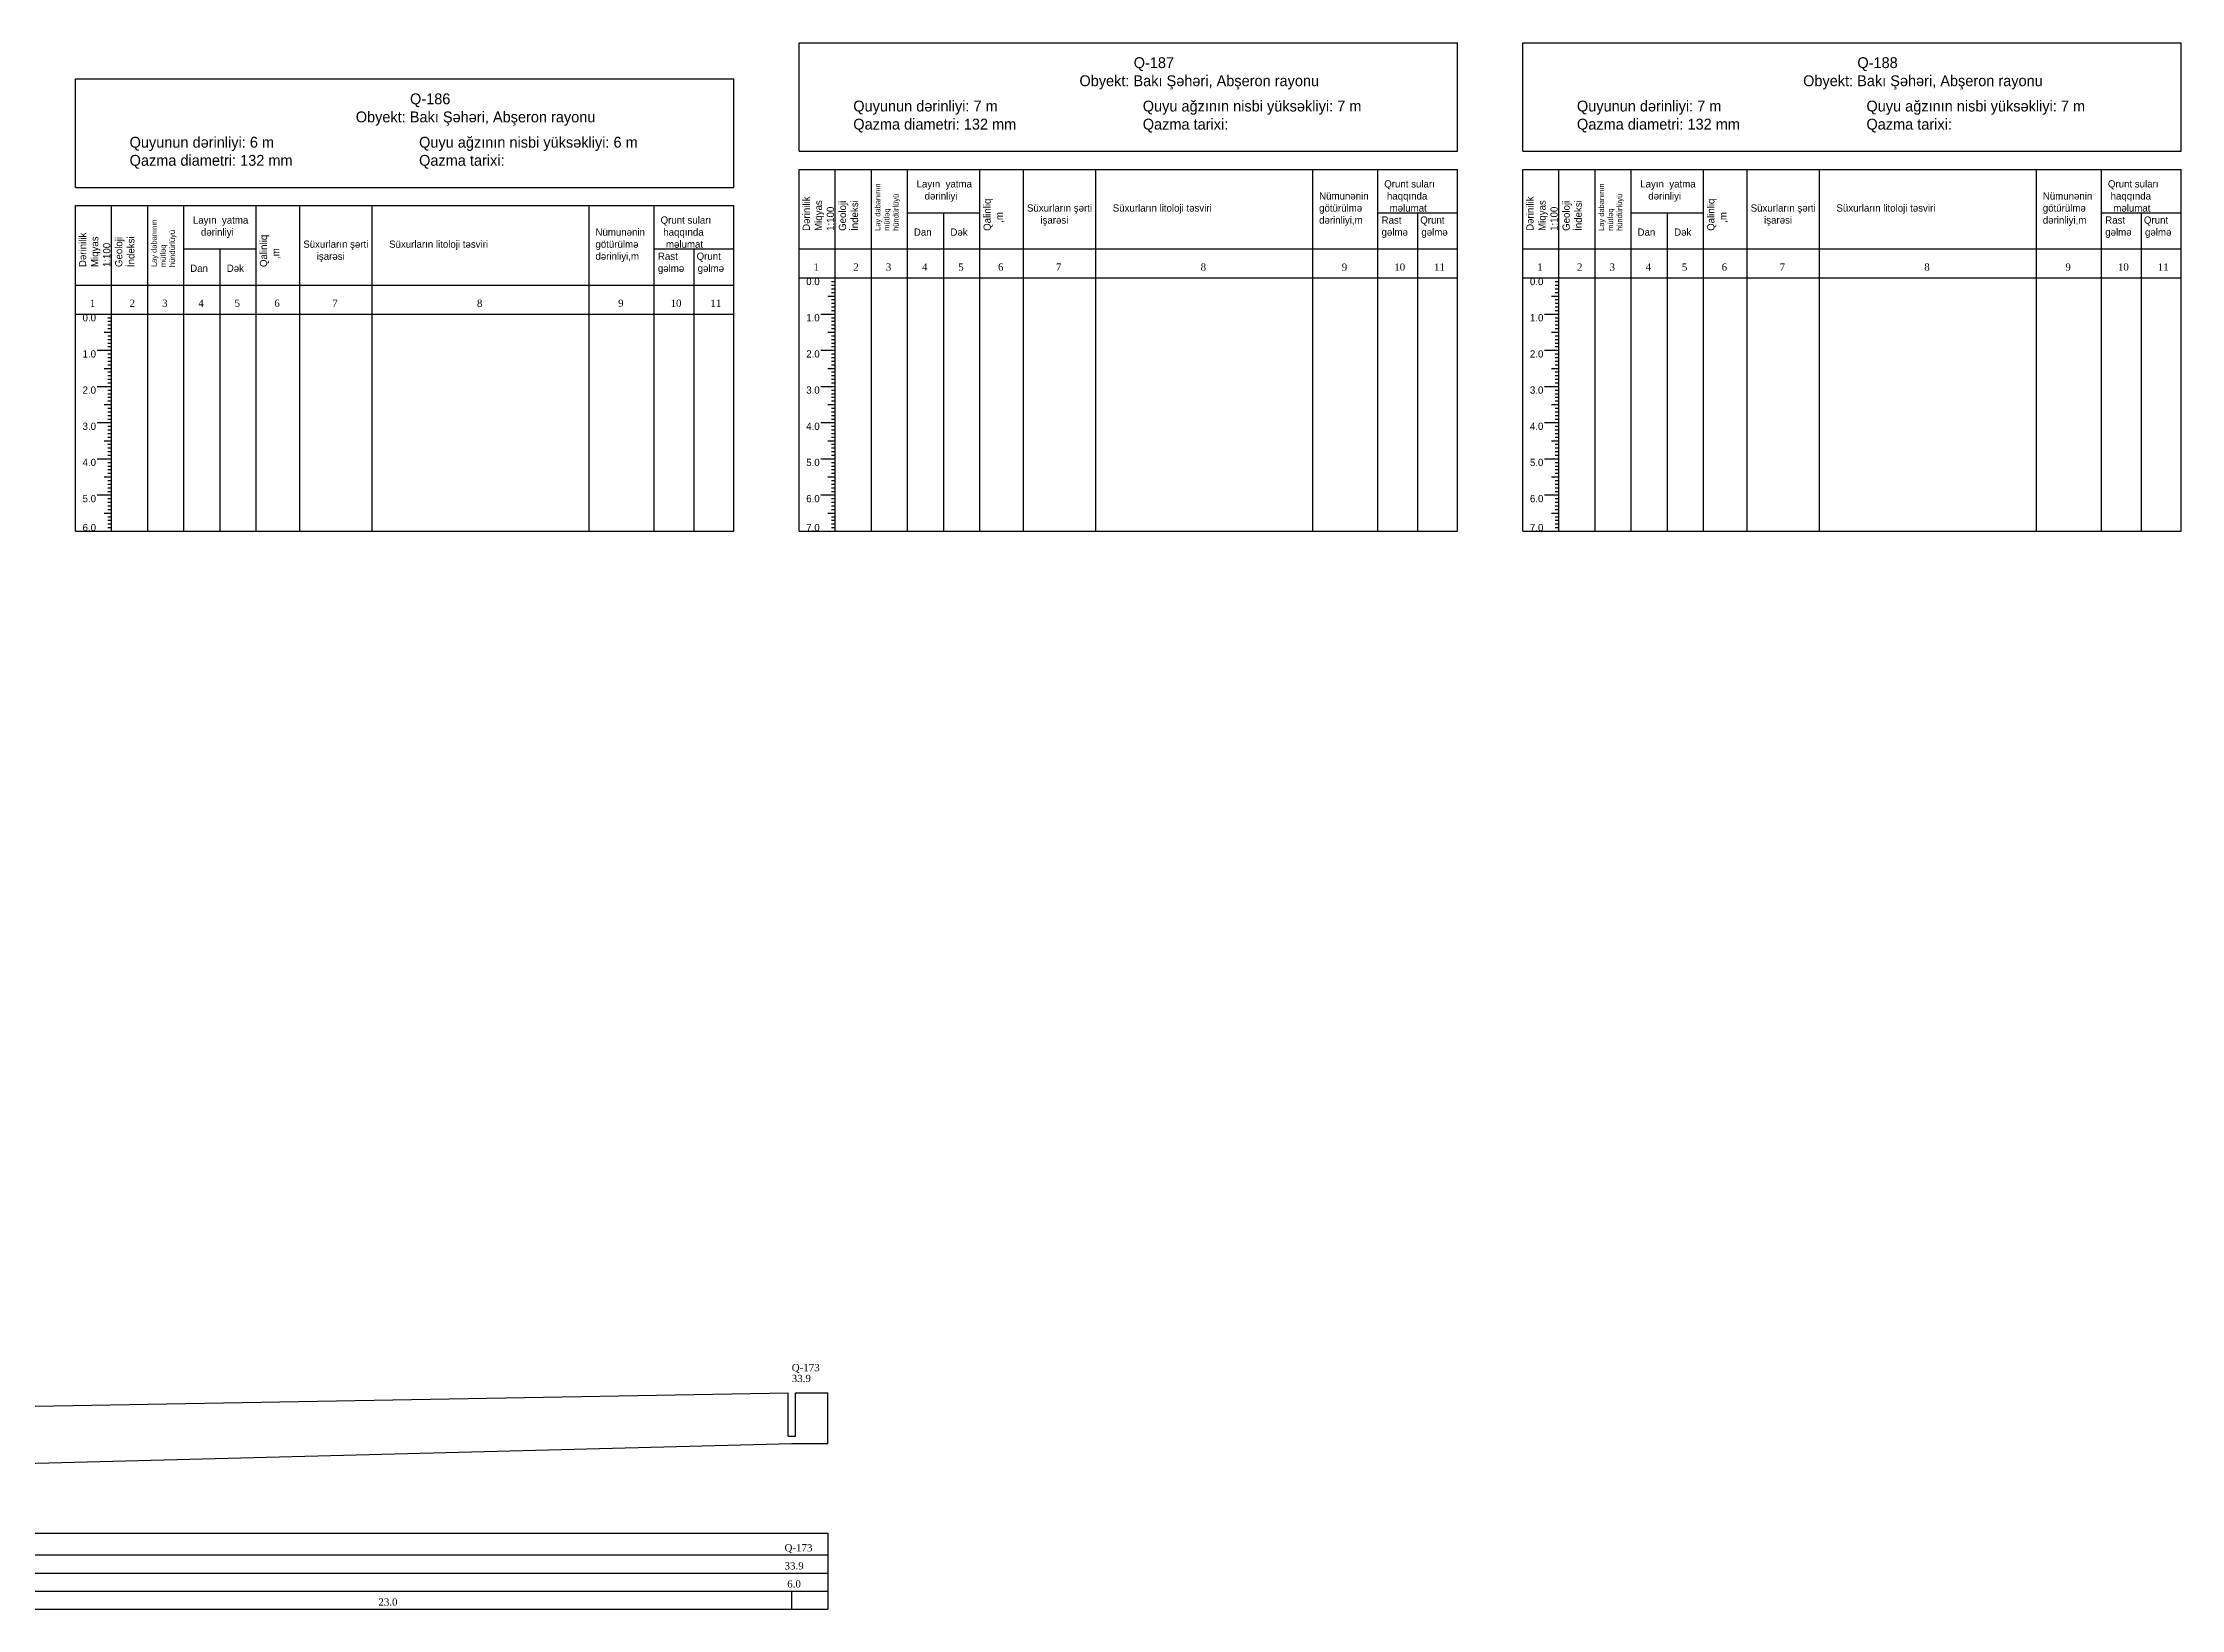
# Model space of a CAD drawing. Header units: metres. Extents: x -12 to 2972, y -38 to 395.
# Drawn here: x 2381 to 2972, y -38 to 395 of the extents above; entities that cross this region are included whole.
import ezdxf

# ---------------------------------------------------------------- set-up
doc = ezdxf.new("R2010")
doc.units = ezdxf.units.M
doc.styles.add('TimesNewRoman', font='TimesNewRoman')

msp = doc.modelspace()

# ---------------------------------------------------------------- linework, layer by layer
at = {"color": 7}
for p, q in [((2590, 395), (2772, 395)), ((2590, 365), (2590, 395)), ((2772, 365), (2772, 395)), ((2790, 395), (2972, 395)), ((2790, 365), (2790, 395)), ((2972, 365), (2972, 395)), ((2390, 385), (2572, 385)), ((2390, 355), (2390, 385)), ((2572, 355), (2572, 385)), ((2590, 365), (2772, 365)), ((2790, 365), (2972, 365)), ((2390, 355), (2572, 355)), ((2590, 360), (2772, 360)), ((2590, 260), (2590, 360)), ((2600, 330), (2600, 360)), ((2610, 260), (2610, 360)), ((2620, 260), (2620, 360)), ((2640, 260), (2640, 360)), ((2652, 260), (2652, 360)), ((2672, 260), (2672, 360)), ((2732, 260), (2732, 360)), ((2750, 260), (2750, 360)), ((2772, 260), (2772, 360)), ((2772, 260), (2772, 360)), ((2790, 360), (2972, 360)), ((2790, 260), (2790, 360)), ((2800, 330), (2800, 360)), ((2810, 260), (2810, 360)), ((2820, 260), (2820, 360)), ((2840, 260), (2840, 360)), ((2852, 260), (2852, 360)), ((2872, 260), (2872, 360)), ((2932, 260), (2932, 360)), ((2950, 260), (2950, 360)), ((2972, 260), (2972, 360)), ((2972, 260), (2972, 360)), ((2390, 350), (2572, 350)), ((2390, 260), (2390, 350)), ((2400, 320), (2400, 350)), ((2410, 260), (2410, 350)), ((2420, 260), (2420, 350)), ((2440, 260), (2440, 350)), ((2452, 260), (2452, 350)), ((2472, 260), (2472, 350)), ((2532, 260), (2532, 350)), ((2550, 260), (2550, 350)), ((2572, 260), (2572, 350)), ((2572, 260), (2572, 350)), ((2620, 348), (2640, 348)), ((2630, 260), (2630, 348)), ((2750, 348), (2772, 348)), ((2761, 260), (2761, 348)), ((2820, 348), (2840, 348)), ((2830, 260), (2830, 348)), ((2950, 348), (2972, 348)), ((2961, 260), (2961, 348)), ((2420, 338), (2440, 338)), ((2430, 260), (2430, 338)), ((2550, 338), (2572, 338)), ((2561, 260), (2561, 338)), ((2590, 338), (2772, 338)), ((2790, 338), (2972, 338)), ((2390, 328), (2572, 328)), ((2590, 330), (2772, 330)), ((2790, 330), (2972, 330)), ((2390, 320), (2572, 320)), ((2390, 260), (2572, 260)), ((2590, 260), (2772, 260)), ((2790, 260), (2972, 260)), ((2359, 17.8), (2587, 21.8)), ((2358, 1.8), (2588, 7.8))]:
    msp.add_line(p, q, dxfattribs=at)
for p, q in [((2596, 330), (2600, 330)), ((2599, 329), (2600, 329)), ((2599, 328), (2600, 328)), ((2599, 327), (2600, 327)), ((2599, 326), (2600, 326)), ((2600, 260), (2600, 330)), ((2796, 330), (2800, 330)), ((2799, 329), (2800, 329)), ((2799, 328), (2800, 328)), ((2799, 327), (2800, 327)), ((2799, 326), (2800, 326)), ((2800, 260), (2800, 330)), ((2396, 320), (2400, 320)), ((2400, 260), (2400, 320)), ((2596, 320), (2600, 320)), ((2598, 325), (2600, 325)), ((2599, 324), (2600, 324)), ((2599, 323), (2600, 323)), ((2599, 322), (2600, 322)), ((2599, 321), (2600, 321)), ((2796, 320), (2800, 320)), ((2798, 325), (2800, 325)), ((2799, 324), (2800, 324)), ((2799, 323), (2800, 323)), ((2799, 322), (2800, 322)), ((2799, 321), (2800, 321)), ((2398, 315), (2400, 315)), ((2399, 319), (2400, 319)), ((2399, 318), (2400, 318)), ((2399, 317), (2400, 317)), ((2399, 316), (2400, 316)), ((2399, 314), (2400, 314)), ((2598, 315), (2600, 315)), ((2599, 319), (2600, 319)), ((2599, 318), (2600, 318)), ((2599, 317), (2600, 317)), ((2599, 316), (2600, 316)), ((2599, 314), (2600, 314)), ((2798, 315), (2800, 315)), ((2799, 319), (2800, 319)), ((2799, 318), (2800, 318)), ((2799, 317), (2800, 317)), ((2799, 316), (2800, 316)), ((2799, 314), (2800, 314)), ((2396, 310), (2400, 310)), ((2399, 313), (2400, 313)), ((2399, 312), (2400, 312)), ((2399, 311), (2400, 311)), ((2399, 309), (2400, 309)), ((2399, 308), (2400, 308)), ((2596, 310), (2600, 310)), ((2599, 313), (2600, 313)), ((2599, 312), (2600, 312)), ((2599, 311), (2600, 311)), ((2599, 309), (2600, 309)), ((2599, 308), (2600, 308)), ((2796, 310), (2800, 310)), ((2799, 313), (2800, 313)), ((2799, 312), (2800, 312)), ((2799, 311), (2800, 311)), ((2799, 309), (2800, 309)), ((2799, 308), (2800, 308)), ((2398, 305), (2400, 305)), ((2399, 307), (2400, 307)), ((2399, 306), (2400, 306)), ((2399, 304), (2400, 304)), ((2399, 303), (2400, 303)), ((2399, 302), (2400, 302)), ((2598, 305), (2600, 305)), ((2599, 307), (2600, 307)), ((2599, 306), (2600, 306)), ((2599, 304), (2600, 304)), ((2599, 303), (2600, 303)), ((2599, 302), (2600, 302)), ((2798, 305), (2800, 305)), ((2799, 307), (2800, 307)), ((2799, 306), (2800, 306)), ((2799, 304), (2800, 304)), ((2799, 303), (2800, 303)), ((2799, 302), (2800, 302)), ((2396, 300), (2400, 300)), ((2399, 301), (2400, 301)), ((2399, 299), (2400, 299)), ((2399, 298), (2400, 298)), ((2399, 297), (2400, 297)), ((2399, 296), (2400, 296)), ((2596, 300), (2600, 300)), ((2599, 301), (2600, 301)), ((2599, 299), (2600, 299)), ((2599, 298), (2600, 298)), ((2599, 297), (2600, 297)), ((2599, 296), (2600, 296)), ((2796, 300), (2800, 300)), ((2799, 301), (2800, 301)), ((2799, 299), (2800, 299)), ((2799, 298), (2800, 298)), ((2799, 297), (2800, 297)), ((2799, 296), (2800, 296)), ((2396, 290), (2400, 290)), ((2398, 295), (2400, 295)), ((2399, 294), (2400, 294)), ((2399, 293), (2400, 293)), ((2399, 292), (2400, 292)), ((2399, 291), (2400, 291)), ((2596, 290), (2600, 290)), ((2598, 295), (2600, 295)), ((2599, 294), (2600, 294)), ((2599, 293), (2600, 293)), ((2599, 292), (2600, 292)), ((2599, 291), (2600, 291)), ((2796, 290), (2800, 290)), ((2798, 295), (2800, 295)), ((2799, 294), (2800, 294)), ((2799, 293), (2800, 293)), ((2799, 292), (2800, 292)), ((2799, 291), (2800, 291)), ((2398, 285), (2400, 285)), ((2399, 289), (2400, 289)), ((2399, 288), (2400, 288)), ((2399, 287), (2400, 287)), ((2399, 286), (2400, 286)), ((2399, 284), (2400, 284)), ((2598, 285), (2600, 285)), ((2599, 289), (2600, 289)), ((2599, 288), (2600, 288)), ((2599, 287), (2600, 287)), ((2599, 286), (2600, 286)), ((2599, 284), (2600, 284)), ((2798, 285), (2800, 285)), ((2799, 289), (2800, 289)), ((2799, 288), (2800, 288)), ((2799, 287), (2800, 287)), ((2799, 286), (2800, 286)), ((2799, 284), (2800, 284)), ((2396, 280), (2400, 280)), ((2399, 283), (2400, 283)), ((2399, 282), (2400, 282)), ((2399, 281), (2400, 281)), ((2399, 279), (2400, 279)), ((2399, 278), (2400, 278)), ((2596, 280), (2600, 280)), ((2599, 283), (2600, 283)), ((2599, 282), (2600, 282)), ((2599, 281), (2600, 281)), ((2599, 279), (2600, 279)), ((2599, 278), (2600, 278)), ((2796, 280), (2800, 280)), ((2799, 283), (2800, 283)), ((2799, 282), (2800, 282)), ((2799, 281), (2800, 281)), ((2799, 279), (2800, 279)), ((2799, 278), (2800, 278)), ((2398, 275), (2400, 275)), ((2399, 277), (2400, 277)), ((2399, 276), (2400, 276)), ((2399, 274), (2400, 274)), ((2399, 273), (2400, 273)), ((2399, 272), (2400, 272)), ((2598, 275), (2600, 275)), ((2599, 277), (2600, 277)), ((2599, 276), (2600, 276)), ((2599, 274), (2600, 274)), ((2599, 273), (2600, 273)), ((2599, 272), (2600, 272)), ((2798, 275), (2800, 275)), ((2799, 277), (2800, 277)), ((2799, 276), (2800, 276)), ((2799, 274), (2800, 274)), ((2799, 273), (2800, 273)), ((2799, 272), (2800, 272)), ((2396, 270), (2400, 270)), ((2399, 271), (2400, 271)), ((2399, 269), (2400, 269)), ((2399, 268), (2400, 268)), ((2399, 267), (2400, 267)), ((2399, 266), (2400, 266)), ((2596, 270), (2600, 270)), ((2599, 271), (2600, 271)), ((2599, 269), (2600, 269)), ((2599, 268), (2600, 268)), ((2599, 267), (2600, 267)), ((2599, 266), (2600, 266)), ((2796, 270), (2800, 270)), ((2799, 271), (2800, 271)), ((2799, 269), (2800, 269)), ((2799, 268), (2800, 268)), ((2799, 267), (2800, 267)), ((2799, 266), (2800, 266)), ((2398, 265), (2400, 265)), ((2399, 264), (2400, 264)), ((2399, 263), (2400, 263)), ((2399, 262), (2400, 262)), ((2399, 261), (2400, 261)), ((2598, 265), (2600, 265)), ((2599, 264), (2600, 264)), ((2599, 263), (2600, 263)), ((2599, 262), (2600, 262)), ((2599, 261), (2600, 261)), ((2798, 265), (2800, 265)), ((2799, 264), (2800, 264)), ((2799, 263), (2800, 263)), ((2799, 262), (2800, 262)), ((2799, 261), (2800, 261)), ((2396, 260), (2400, 260)), ((2596, 260), (2600, 260)), ((2796, 260), (2800, 260))]:
    msp.add_line(p, q)
at = {"color": 1}
for p, q in [((2587, 9.8), (2587, 21.8)), ((2589, 9.8), (2589, 21.8)), ((2587, 9.8), (2589, 9.8))]:
    msp.add_line(p, q, dxfattribs=at)
at = {"layer": 'line_layer', "color": 7}
for p, q in [((2589, 21.8), (2598, 21.8)), ((2598, 7.8), (2598, 21.8)), ((2588, 7.8), (2598, 7.8)), ((1888, -17), (2598, -17)), ((2598, -17), (2598, -38)), ((1888, -23), (2598, -23)), ((1888, -28), (2598, -28)), ((1888, -33), (2598, -33)), ((2588, -38), (2588, -33)), ((1888, -38), (2598, -38))]:
    msp.add_line(p, q, dxfattribs=at)

# ---------------------------------------------------------------- texts
at = {"attachment_point": 1}
for s, insert, char_height in [('Q-187', (2682.5, 391), 3), ('Q-188', (2882.5, 391), 3), ('Obyekt: Bakı Şəhəri, Abşeron rayonu', (2667.5, 386), 3), ('Obyekt: Bakı Şəhəri, Abşeron rayonu', (2867.5, 386), 3), ('Q-186', (2482.5, 381), 3), ('Quyunun dərinliyi: 7 m', (2605, 379), 3), ('Quyu ağzının nisbi yüksəkliyi: 7 m', (2685, 379), 3), ('Quyunun dərinliyi: 7 m', (2805, 379), 3), ('Quyu ağzının nisbi yüksəkliyi: 7 m', (2885, 379), 3), ('Obyekt: Bakı Şəhəri, Abşeron rayonu', (2467.5, 376), 3), ('Qazma diametri: 132 mm', (2605, 374), 3), ('Qazma tarixi:  ', (2685, 374), 3), ('Qazma diametri: 132 mm', (2805, 374), 3), ('Qazma tarixi:  ', (2885, 374), 3), ('Quyunun dərinliyi: 6 m', (2405, 369), 3), ('Quyu ağzının nisbi yüksəkliyi: 6 m', (2485, 369), 3), ('Qazma diametri: 132 mm', (2405, 364), 3), ('Qazma tarixi:  ', (2485, 364), 3), ('  Layın  yatma\\P     dərinliyi\\P \\P \\P Dan       Dək', (2621, 357), 2), (' Qrunt suları\\P  haqqında\\P   məlumat\\PRast       Qrunt\\Pgəlmə     gəlmə ', (2751, 357), 2), ('  Layın  yatma\\P     dərinliyi\\P \\P \\P Dan       Dək', (2821, 357), 2), (' Qrunt suları\\P  haqqında\\P   məlumat\\PRast       Qrunt\\Pgəlmə     gəlmə ', (2951, 357), 2), ('\\P\\PSüxurların şərti\\P     işarəsi', (2653, 357), 2), ('\\P \\P     Süxurların litoloji təsviri', (2673, 357), 2), ('\\P Nümunənin\\P götürülmə\\P dərinliyi,m', (2733, 357), 2), ('\\P\\PSüxurların şərti\\P     işarəsi', (2853, 357), 2), ('\\P \\P     Süxurların litoloji təsviri', (2873, 357), 2), ('\\P Nümunənin\\P götürülmə\\P dərinliyi,m', (2933, 357), 2), ('  Layın  yatma\\P     dərinliyi\\P \\P \\P Dan       Dək', (2421, 347), 2), ('\\P Nümunənin\\P götürülmə\\P dərinliyi,m', (2533, 347), 2), (' Qrunt suları\\P  haqqında\\P   məlumat\\PRast       Qrunt\\Pgəlmə     gəlmə ', (2551, 347), 2), ('\\P\\PSüxurların şərti\\P     işarəsi', (2453, 347), 2), ('\\P \\P     Süxurların litoloji təsviri', (2473, 347), 2), ('0.0', (2592, 330), 2), ('0.0', (2792, 330), 2), ('0.0', (2392, 320), 2), ('1.0', (2592, 320), 2), ('1.0', (2792, 320), 2), ('1.0', (2392, 310), 2), ('2.0', (2592, 310), 2), ('2.0', (2792, 310), 2), ('2.0', (2392, 300), 2), ('3.0', (2592, 300), 2), ('3.0', (2792, 300), 2), ('3.0', (2392, 290), 2), ('4.0', (2592, 290), 2), ('4.0', (2792, 290), 2), ('4.0', (2392, 280), 2), ('5.0', (2592, 280), 2), ('5.0', (2792, 280), 2), ('5.0', (2392, 270), 2), ('6.0', (2592, 270), 2), ('6.0', (2792, 270), 2), ('6.0', (2392, 262), 2), ('7.0', (2592, 262), 2), ('7.0', (2792, 262), 2)]:
    msp.add_mtext(s, dxfattribs=dict(at, insert=insert, char_height=char_height))
at = {"attachment_point": 1, "rotation": 90}
for s, insert, char_height in [('Lay dabanının\\Pmütləq\\Phündürlüyü', (2611, 343), 1.5), ('Lay dabanının\\Pmütləq\\Phündürlüyü', (2811, 343), 1.5), ('Dərinilik\\PMiqyas\\P1:100', (2591, 343), 2), ('Geoloji\\Pİndeksi', (2601, 343), 2), ('Qalinliq\\P   ,m', (2641, 343), 2), ('Dərinilik\\PMiqyas\\P1:100', (2791, 343), 2), ('Geoloji\\Pİndeksi', (2801, 343), 2), ('Qalinliq\\P   ,m', (2841, 343), 2), ('Lay dabanının\\Pmütləq\\Phündürlüyü', (2411, 333), 1.5), ('Dərinilik\\PMiqyas\\P1:100', (2391, 333), 2), ('Geoloji\\Pİndeksi', (2401, 333), 2), ('Qalinliq\\P   ,m', (2441, 333), 2)]:
    msp.add_mtext(s, dxfattribs=dict(at, insert=insert, char_height=char_height))
at = {"char_height": 2, "attachment_point": 1, "style": 'TimesNewRoman'}
for s, insert in [('1', (2594, 334)), ('2', (2605, 334)), ('3', (2614, 334)), ('4', (2624, 334)), ('5', (2634, 334)), ('6', (2645, 334)), ('7', (2661, 334)), ('8', (2701, 334)), ('9', (2740, 334)), ('10', (2754.5, 334)), ('11', (2765.5, 334)), ('1', (2794, 334)), ('2', (2805, 334)), ('3', (2814, 334)), ('4', (2824, 334)), ('5', (2834, 334)), ('6', (2845, 334)), ('7', (2861, 334)), ('8', (2901, 334)), ('9', (2940, 334)), ('10', (2954.5, 334)), ('11', (2965.5, 334)), ('1', (2394, 324)), ('2', (2405, 324)), ('3', (2414, 324)), ('4', (2424, 324)), ('5', (2434, 324)), ('6', (2445, 324)), ('7', (2461, 324)), ('8', (2501, 324)), ('9', (2540, 324)), ('10', (2554.5, 324)), ('11', (2565.5, 324)), ('Q-173', (2588, 29.8)), ('33.9', (2588, 26.8)), ('Q-173', (2586, -20)), ('33.9', (2586, -25)), (' 23.0', (2473, -35)), (' 6.0', (2586, -30))]:
    msp.add_mtext(s, dxfattribs=dict(at, insert=insert))

doc.saveas('drawing.dxf')
